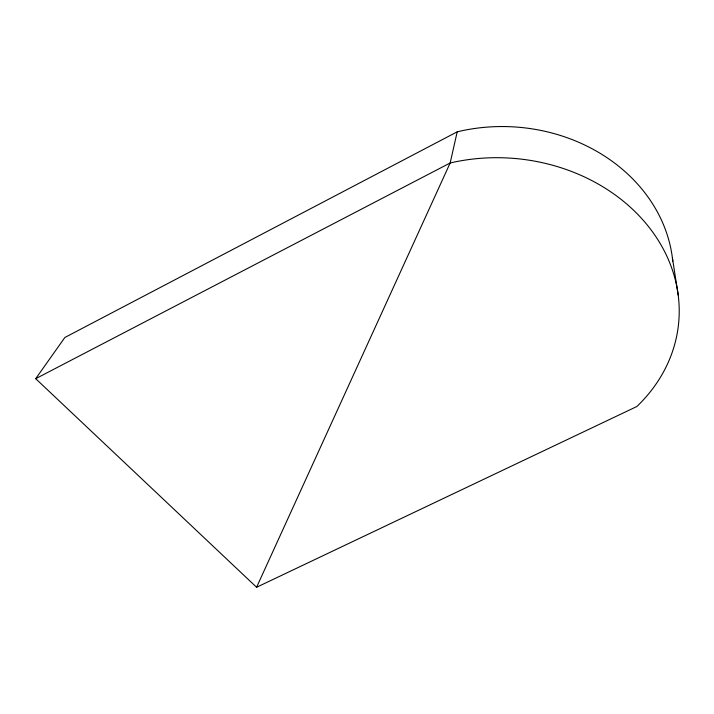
<?xml version="1.0" encoding="UTF-8"?>
<svg xmlns="http://www.w3.org/2000/svg" width="714" height="714" viewBox="0 0 714 714"><rect width="100%" height="100%" fill="white"/><g stroke="black" fill="none" stroke-linecap="round" stroke-linejoin="round"><path stroke-width="1.07" d="M457.201 131.831L450.159 162.979L256.585 587.265L35.7 378.688L64.867 337.481L457.201 131.831A167.835 143.942 4 0 1 672.775 261.172M35.7 378.688L450.159 162.979A177.268 148.566 5 0 1 650.133 228.65A177.268 148.566 5 0 1 636.87 406.507L256.585 587.265M672.392 257.825L678.202 295.105"/></g></svg>
